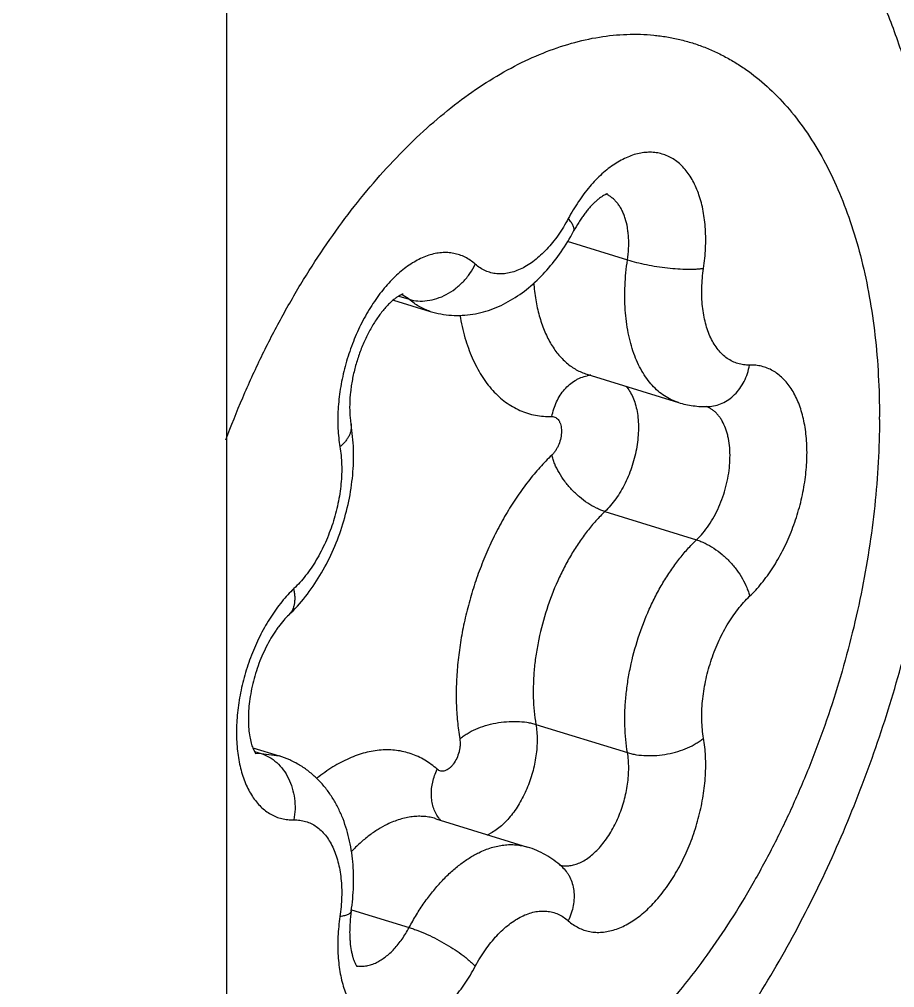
# Model space of a CAD drawing. Header units: inches. Extents: x 0 to 22, y 0 to 17.
# Drawn here: x 4.1354 to 4.2153, y 11.7432 to 11.8316 of the extents above; entities that cross this region are included whole.
import ezdxf

# ---------------------------------------------------------------- set-up
doc = ezdxf.new("R2010")
doc.units = ezdxf.units.IN
doc.header["$LTSCALE"] = 1.21
doc.header["$MEASUREMENT"] = 0
doc.layers.get('0').update_dxf_attribs({"linetype": 'CONTINUOUS'})

msp = doc.modelspace()

# ---------------------------------------------------------------- linework, layer by layer
at = {"color": 7}
for p, q in [((4.1543365377, 11.9970514454), (4.1543365377, 11.6405697659)), ((4.169576669800001, 11.8059569964), (4.172930865400001, 11.8049204716)), ((4.187217051, 11.7991850735), (4.1955725642, 11.7966030247)), ((4.1567428944, 11.7651020217), (4.1591465877, 11.7643592243)), ((4.1567425572, 11.7650658803), (4.1570197614, 11.7645397518)), ((4.1734327734, 11.7586238263), (4.1817882865, 11.7560417775))]:
    msp.add_line(p, q, dxfattribs=at)
at = {"color": 8}
for p, q in [((4.1854178026, 11.811319085), (4.1909211275, 11.8096184289)), ((4.1700614698, 11.8063161046), (4.1710022013, 11.8060253966)), ((4.1710022013, 11.8060253966), (4.1703585308, 11.8064445917)), ((4.2139105979, 11.7950399024), (4.2139105979, 11.7952879771)), ((4.188866555400001, 11.7866559069), (4.1972220685, 11.7840738581)), ((4.1825656144, 11.7672359547), (4.1909211275, 11.7646539059)), ((4.1568882921, 11.7647677975), (4.1574970834, 11.7645796668)), ((4.1570256369, 11.7646118951), (4.1574970834, 11.7645796668)), ((4.1574970834, 11.7645796668), (4.1591465877, 11.7643592243)), ((4.1657296058, 11.7503267149), (4.1710022013, 11.7486973597))]:
    msp.add_line(p, q, dxfattribs=at)
for centre, radius, start, end in [((4.188061029, 11.8134716951), 0.0023252798, 65.1459865385, 67.5724493369), ((4.1878941271, 11.7958458941), 0.0032676702, 95.39926675129998, 101.4287027185), ((4.1973124512, 11.7940787086), 0.0023033647, 66.0027177453, 69.999309722), ((4.1574142524, 11.7669178258), 0.0023384479, 258.439486761, 260.4339052492), ((4.1763062928, 11.7605922891), 0.0032226878, 215.0272930664, 216.3546548524), ((4.176278218, 11.7605711923), 0.0031875716, 216.348393408, 221.2398164659), ((4.176614715099999, 11.7607337977), 0.0038879604, 292.6459349994, 296.1497511985), ((4.185298088, 11.7566259242), 0.0023075478, 255.5898974826, 260.6376098002), ((4.1666532844, 11.7474942688), 0.0023273911, 258.2404474110999, 260.5409880815)]:
    msp.add_arc(centre, radius, start, end, dxfattribs=at)
at = {"color": 7}
for points, knots in [([(4.2538326897, 13.3853189696), (4.236480840500001, 13.3768039188), (4.2017819928, 13.3575693245), (4.1513377829, 13.3234557341), (4.10159695, 13.2836210639), (4.052892413, 13.2383419485), (4.005534090799999, 13.1879182717), (3.9598374525, 13.1326812998), (3.9161021025, 13.072999314), (3.8746158623, 13.0092686987), (3.8356566142, 12.9419108746), (3.7994802096, 12.8713751649), (3.7663282359, 12.7981299808), (3.7364222853, 12.7226621516), (3.7099587292, 12.6454748384), (3.6871163677, 12.5670808174), (3.6680461333, 12.4880022826), (3.6528737598, 12.408765903), (3.6417032724, 12.3298983605), (3.6346059301, 12.2519246902), (3.6316303418, 12.1753628042), (3.6327978998, 12.1007209524), (3.6380984395, 12.0284940012), (3.6475013423, 11.9591601217), (3.6609451898, 11.8931775236), (3.6783432425, 11.8309811672), (3.6995899254, 11.7729823088), (3.724549879, 11.7195629297), (3.7530711504, 11.6710786689), (3.7849836303, 11.6278574524), (3.8200826154, 11.5901997101), (3.8520690829, 11.5634728907), (3.8789246234, 11.5452756127), (3.8995508946, 11.5332680628), (3.9207713455, 11.5228207948), (3.935320674, 11.5168960979), (3.9426678872, 11.514206448)], [0, 0, 0, 0, 0.0264271584, 0.05415039219999999, 0.08316909089999999, 0.1134686921, 0.1449991987, 0.1776839767, 0.2114259917, 0.2461099961, 0.2816056236, 0.3177699087, 0.3544507534, 0.3914885727, 0.4287190506, 0.465975422, 0.5030902917, 0.5398983820000001, 0.5762382067, 0.6119551393, 0.6469032987, 0.6809479846, 0.7139692401000001, 0.7458636009999999, 0.7765484866, 0.8059655753, 0.8340840964, 0.8609069975, 0.8864743088, 0.9108682267, 0.9342174423999999, 0.9566975459, 0.9676855388, 0.9785426537, 0.9893024861, 1, 1, 1, 1]), ([(4.6598501637, 12.0654779293), (4.651642865299999, 12.0492161718), (4.6347425021, 12.0172153541), (4.607801099, 11.9705863393), (4.5795235027, 11.9258109552), (4.55002362, 11.8830637887), (4.5194084407, 11.8425035713), (4.4877941258, 11.8042784158), (4.4552967117, 11.7685340027), (4.4220390152, 11.7354045081), (4.3881446346, 11.7050141779), (4.3537390914, 11.6774775129), (4.31895107, 11.6528969817), (4.283907462799999, 11.6313684243), (4.248740329599999, 11.6129705881), (4.21357571, 11.5977793586), (4.1785502935, 11.5858502979), (4.1550091871, 11.5800188675), (4.1433319001, 11.5776916389)], [0, 0, 0, 0, 0.0745599089, 0.1480899045, 0.2203777252, 0.2912660985, 0.3606223006, 0.428319162, 0.4942384123, 0.5582844124, 0.6203834664, 0.6804851216, 0.738564599, 0.7946259725, 0.8487077242000001, 0.9008821424, 0.9512624048999999, 1, 1, 1, 1]), ([(4.673722505, 12.0325371445), (4.6651133957, 12.0163930438), (4.647416192, 11.9846848377), (4.6192552471, 11.9386348502), (4.5897690969, 11.8946369381), (4.559085166, 11.8528700856), (4.5273232947, 11.8134974261), (4.4946117092, 11.7766714227), (4.4610752867, 11.7425432537), (4.4268507, 11.7112459054), (4.392069513, 11.6829069695), (4.3568715593, 11.6576359826), (4.3213916899, 11.635538353), (4.285771340899999, 11.6166997884), (4.2501476933, 11.6012018701), (4.2146608585, 11.5891060558), (4.1794537666, 11.5804699674), (4.1559297111, 11.5769958956), (4.1442993858, 11.5758733669)], [0, 0, 0, 0, 0.0756717049, 0.1501413463, 0.2231914299, 0.2946638049, 0.3644226366, 0.4323405436, 0.498304575, 0.5622302059000001, 0.6240566359, 0.6837541359, 0.7413224177, 0.7968001595, 0.8502632811, 0.9018330388, 0.9516741622, 1, 1, 1, 1]), ([(4.1496902018, 11.6113087921), (4.1786138026, 11.621178316), (4.221503612099999, 11.6409010783), (4.2759025707, 11.6744530605), (4.31722518, 11.7044973602), (4.357929987099999, 11.7386995466), (4.397820063399999, 11.7768831843), (4.4366681438, 11.8188381568), (4.4613697813, 11.848717729), (4.4735073952, 11.8642072992)], [0, 0, 0, 0, 0.2202668518, 0.3378242656, 0.4604419437, 0.5881109361, 0.7207452403, 0.8581678473000001, 1, 1, 1, 1]), ([(4.2199775804, 11.8020633479), (4.2199775804, 11.8037535709), (4.2198919495, 11.8071145643), (4.2194969192, 11.8121094847), (4.218830201999999, 11.8170117062), (4.217885072300001, 11.8218046886), (4.2166552244, 11.8264744451), (4.2151316909, 11.83100551), (4.2133060957, 11.835380176), (4.2111695776, 11.8395774604), (4.2091224434, 11.8429098654), (4.2073252269, 11.8454576261), (4.2054224008, 11.8479205014), (4.2033573998, 11.8502536238), (4.2011375903, 11.8524340141), (4.1988153746, 11.8545077613), (4.1963436857, 11.8564121799), (4.193738858, 11.8581242903), (4.1917211909, 11.8593098817), (4.1896455051, 11.8603917271), (4.1868061157, 11.86169067), (4.1846025499, 11.8624989405), (4.1831104704, 11.8629600279)], [0, 0, 0, 0, 0.06642992980000001, 0.1320674209, 0.1968315429, 0.2607635139, 0.323951936, 0.3864900972, 0.4484949569, 0.5100901244, 0.571414503, 0.6020161124, 0.6325953053, 0.6937064093, 0.7242708429000001, 0.7548477883, 0.8160335917, 0.8466693909, 0.8773182821, 0.9079694801, 0.9386213918, 1, 1, 1, 1]), ([(4.3395583332, 11.8229701278), (4.325117924100001, 11.8073451023), (4.2958290552, 11.7776388835), (4.2498385937, 11.7372169459), (4.2029868516, 11.702109595), (4.1706170857, 11.681932811), (4.1543874779, 11.6728735974)], [0, 0, 0, 0, 0.2667477099, 0.5225497376, 0.7669676422, 1, 1, 1, 1]), ([(4.1890917425, 11.8156507183), (4.1890788543, 11.8156470852), (4.1890411175, 11.8156348097), (4.1889674415, 11.8156063958), (4.1888603485, 11.8155568912), (4.1887224098, 11.8154815462), (4.1885571044, 11.815376632), (4.188367807, 11.8152407296), (4.1881589868, 11.8150723981), (4.1879350244, 11.8148712496), (4.1876994929, 11.8146383062), (4.187456390299999, 11.8143744081), (4.1872092764, 11.8140808405), (4.1869607843, 11.8137595645), (4.1867136805, 11.8134123216), (4.1863843025, 11.8129093684), (4.1861542979, 11.812511772), (4.1860079125, 11.8122377698)], [0, 0, 0, 0, 0.0085825383, 0.0254191972, 0.0505844225, 0.0841422167, 0.1260838325, 0.1759928785, 0.2334245608, 0.297908539, 0.368854292, 0.4456698562, 0.5278008704, 0.6147258165, 0.7059262406, 0.8008886417000001, 1, 1, 1, 1]), ([(4.172930865400001, 11.8049204716), (4.1732449714, 11.8048234054), (4.1738836502, 11.8046669739), (4.1748610205, 11.8045472666), (4.1758440199, 11.8045424231), (4.1768212309, 11.8046473427), (4.1777817589, 11.8048567563), (4.1787163268, 11.8051651608), (4.1796193154, 11.8055639819), (4.180781632, 11.8062092462), (4.1821457507, 11.8072147856), (4.183615172, 11.8086758529), (4.1849188914, 11.8103609967), (4.1856644307, 11.8115948452), (4.1860079125, 11.8122377698)], [0, 0, 0, 0, 0.0606898742, 0.1210484453, 0.1813717559, 0.2417518709, 0.3021192531, 0.3625098174, 0.4231194109, 0.4840735161, 0.6076379778000001, 0.7345048807, 0.8654395208, 1, 1, 1, 1]), ([(4.170397227200001, 11.8064963726), (4.1704018147, 11.8064964865), (4.17041036, 11.80649681), (4.1704221483, 11.8064976259), (4.1704319923, 11.8064986209), (4.1704395214, 11.8064995762), (4.170445303399999, 11.8065005201), (4.1704479118, 11.8065009569), (4.170450499599999, 11.8065015316), (4.1704462562, 11.806500566), (4.1704434102, 11.8064997508), (4.1704355047, 11.8064975628), (4.1704260125, 11.8064946219), (4.1704131066, 11.8064904105), (4.1703974148, 11.8064849381), (4.1703702096, 11.8064749254), (4.170328760799999, 11.8064583115), (4.1702705283, 11.8064324981), (4.1702012902, 11.8063986818), (4.1701216558, 11.8063559991), (4.1700322641, 11.8063036023), (4.1699338978, 11.8062407098), (4.1698272559, 11.8061670715), (4.1697131545, 11.8060825625), (4.1695463482, 11.8059506043), (4.1693253243, 11.8057576592), (4.1690525347, 11.8054895825), (4.1687689214, 11.8051797465), (4.1684803299, 11.8048300043), (4.168191377599999, 11.8044432098), (4.1679057306, 11.8040226819), (4.1676272593, 11.8035713746), (4.167264759, 11.8029251127), (4.1668481029, 11.8020633832), (4.1664203098, 11.8009741178), (4.166071148299999, 11.7998446784), (4.1658513549, 11.7988875285), (4.1657221289, 11.7981251578), (4.1656267761, 11.7973900843), (4.1655769688, 11.796672164), (4.1655742964, 11.7959803475), (4.1655946946, 11.7954978046), (4.1656354783, 11.7950458987), (4.1656763512, 11.7947563561), (4.1657000181, 11.7946177085)], [0, 0, 0, 0, 0.0010191115, 0.0018975968, 0.0026282999, 0.003203613, 0.0036154545, 0.0038553126, 0.0039142859, 0.0040454567, 0.004376345800000001, 0.0049168202, 0.0056770092, 0.0066672795, 0.0078982133, 0.009379752, 0.0130993269, 0.0178164289, 0.023521212, 0.0302083271, 0.0378770064, 0.04652678019999999, 0.0561311304, 0.0666524592, 0.0780543563, 0.1033590877, 0.1317642815, 0.1629505838, 0.1966007724, 0.2324221859, 0.2701351776, 0.3094636728, 0.3501564314, 0.4346559807, 0.5217960511, 0.6098117999, 0.6969612036, 0.7396703092, 0.7814961477, 0.8615457367, 0.8992684898000001, 0.9350962547, 0.9687634492, 1, 1, 1, 1]), ([(4.1543579661, 11.7074050166), (4.155554162400001, 11.7075385436), (4.1579370397, 11.7078948571), (4.1614624164, 11.7086867414), (4.1649248551, 11.7097245274), (4.1683132314, 11.7109947434), (4.171619134, 11.7124855222), (4.174836468500001, 11.7141845403), (4.1779614176, 11.7160800904), (4.1809913126, 11.7181616328), (4.183924335, 11.7204198422), (4.187721048999999, 11.7236681425), (4.1913041976, 11.7272263983), (4.1946670736, 11.7310484179), (4.1979260134, 11.7350921548), (4.2017317118, 11.7404729272), (4.2058345413, 11.7473496215), (4.2094720547, 11.7546121962), (4.2126175538, 11.7621878891), (4.2152439272, 11.7699995982), (4.2173252015, 11.7779668342), (4.2188390161, 11.7860101091), (4.219763436, 11.7940496126), (4.2199775804, 11.7994073109), (4.2199775804, 11.8020633479)], [0, 0, 0, 0, 0.0289598171, 0.0579085738, 0.08686577570000001, 0.1158596091, 0.1449114981, 0.1740618703, 0.2033472843, 0.232801146, 0.2624637719, 0.2923671941, 0.3529814633, 0.3837481897, 0.4148278851, 0.4779041361, 0.5421343512, 0.6073183954, 0.6731671445, 0.7393368576, 0.8054532981, 0.8711391418000001, 0.9360944698999999, 1, 1, 1, 1]), ([(4.1955725642, 11.7966030247), (4.196010742099999, 11.7964676175), (4.196910737400001, 11.7962697176), (4.1978307277, 11.7962222908), (4.1982886345, 11.7962351323)], [0, 0, 0, 0, 0.5002924462, 1, 1, 1, 1]), ([(4.1600209163, 11.777210929), (4.1605668765, 11.7777314549), (4.161596977599999, 11.7788780111), (4.1629189331, 11.7808113893), (4.1640280888, 11.7829421001), (4.1649068289, 11.7852150705), (4.1655349093, 11.7875744321), (4.1658965534, 11.7899613041), (4.1659625963, 11.7919434203), (4.16586383, 11.7934900991), (4.1657634683, 11.7942459987), (4.1657000181, 11.7946177085)], [0, 0, 0, 0, 0.1193182162, 0.2428258064, 0.3695748357, 0.4984251357, 0.6275317534, 0.7549983268000001, 0.8795084695000001, 0.9403536624, 1, 1, 1, 1]), ([(4.1600209163, 11.777210929), (4.159861301999999, 11.7770587505), (4.1595370522, 11.7767168861), (4.1591574592, 11.7762451212), (4.1588522241, 11.775818821), (4.158538653, 11.7753458182), (4.158162938, 11.7747075736), (4.1577506483, 11.7738882266), (4.1573794543, 11.7730184447), (4.1570568481, 11.7721130997), (4.1567023939, 11.770888502), (4.1564087739, 11.7693786118), (4.1563118593, 11.7679044454), (4.1563610291, 11.7668291755), (4.1564484981, 11.7661402727), (4.1565578062, 11.765632449), (4.1566613168, 11.7652871049), (4.1567152638, 11.7651357747), (4.1567425572, 11.7650658803)], [0, 0, 0, 0, 0.0504495321, 0.1076246101, 0.1383784781, 0.1703680021, 0.2374222155, 0.3076592724, 0.3800550499, 0.4536192034000001, 0.5273816029999999, 0.6715488877, 0.8045816473999999, 0.8642025641, 0.9175579221, 0.9632684954, 0.982835043, 1, 1, 1, 1]), ([(4.1657187112, 11.750181853), (4.1658295947, 11.7509402685), (4.1659677388, 11.7524497248), (4.1659195582, 11.7543304086), (4.1657367728, 11.7557881942), (4.1654618046, 11.7571858485), (4.1650365045, 11.7585324661), (4.164448732699999, 11.7597930649), (4.1639279027, 11.7606829632), (4.1633235592, 11.7615131291), (4.1626356367, 11.7622736347), (4.1618664976, 11.7629516358), (4.161023721999999, 11.7635363793), (4.1601151061, 11.7640154328), (4.1594738149, 11.7642581035), (4.1591465877, 11.7643592243)], [0, 0, 0, 0, 0.1351341667, 0.2666048161, 0.3307866554, 0.3939626286, 0.517605733, 0.5784753214, 0.6389048849, 0.6991036873, 0.7591980879000001, 0.8193374218, 0.8794782658, 0.939616274, 1, 1, 1, 1]), ([(4.1849226478, 11.7542624317), (4.184696972799999, 11.7544633567), (4.1842247439, 11.7548427674), (4.183460338, 11.755334305), (4.1826469798, 11.7557415967), (4.1820777163, 11.7559523369), (4.1817882865, 11.7560417775)], [0, 0, 0, 0, 0.2497021, 0.4995545757, 0.7496571657, 1, 1, 1, 1]), ([(4.1657187112, 11.750181853), (4.1656701175, 11.7498494841), (4.1655981638, 11.7492003801), (4.1655690459, 11.7483988791), (4.1655847187, 11.7477924852), (4.1656216761, 11.7472480024), (4.16568943, 11.7467421091), (4.1657868598, 11.7462828564), (4.165865414700001, 11.7459911532), (4.1659486595, 11.7457402048), (4.1660314731, 11.7455320051), (4.1661098187, 11.7453679625), (4.1661780182, 11.7452474937), (4.1662302005, 11.7451683005), (4.1662593129, 11.7451292338), (4.1662701577, 11.7451160305)], [0, 0, 0, 0, 0.194126866, 0.3770599857, 0.4630185609, 0.5445931671, 0.6923952045, 0.7574704998, 0.8158132478, 0.8668880008, 0.9101898076, 0.9452206688, 0.9718664348999999, 0.9901254009, 1, 1, 1, 1])]:
    msp.add_open_spline(points, degree=3, knots=knots, dxfattribs=at)
at = {"color": 8}
for points, knots in [([(4.1542794095, 11.7931907289), (4.1547637474, 11.794485144), (4.1557868295, 11.797039886), (4.1574869344, 11.8007730804), (4.1593369197, 11.8043710077), (4.1613249587, 11.8078109652), (4.1634387155, 11.8110712961), (4.1656647814, 11.8141316025), (4.167989399800001, 11.8169725783), (4.1703978895, 11.8195765251), (4.1728754757, 11.8219269554), (4.175406628, 11.8240092918), (4.1779759862, 11.8258101589), (4.1805676124, 11.8273183488), (4.183165893, 11.8285236868), (4.1857548533, 11.8294183627), (4.1883183771, 11.8299953876), (4.1904366869, 11.8302093941), (4.1920947037, 11.8302145889), (4.1933122015, 11.8301376431), (4.1945107136, 11.8299801106), (4.1956883629, 11.8297422297), (4.1968431773, 11.8294241829), (4.1979732714, 11.8290265262), (4.199076865299999, 11.8285500609), (4.2001521741, 11.8279955649), (4.2011974112, 11.8273637437), (4.2025587953, 11.8264127691), (4.204180937799999, 11.8250274847), (4.2059633682, 11.8230891228), (4.2075875594, 11.820875324), (4.2090431729, 11.8184002943), (4.210322504800001, 11.8156800824), (4.211417386, 11.8127315527), (4.2123221619, 11.8095734839), (4.2130308234, 11.8062252375), (4.2135395525, 11.8027073676), (4.2138445393, 11.799042701), (4.2139105979, 11.7965516985), (4.2139105979, 11.7952879771)], [0, 0, 0, 0, 0.0408726408, 0.0813521784, 0.1212712545, 0.1604712445, 0.1988027323, 0.2361296431, 0.272329798, 0.3073004705, 0.3409590746, 0.3732497313000001, 0.4041443285, 0.4336503006, 0.4618119449, 0.4887184796, 0.5145041740999999, 0.5393532502, 0.5515028963, 0.5635078909000001, 0.5754031032, 0.5872248001, 0.5990104279, 0.6107981929999999, 0.6226261021, 0.6345314859000001, 0.646550714, 0.6587183296, 0.6836128168000001, 0.7094560648999999, 0.7364276649, 0.7646607184, 0.7942408321, 0.8252128809999999, 0.8575778986, 0.8913070089, 0.9263496184000001, 0.9626271082, 1, 1, 1, 1]), ([(4.1978644778, 11.8088467335), (4.1979091097, 11.8091520046), (4.1979831803, 11.8097596753), (4.1980694918, 11.8109537051), (4.1980652757, 11.8121244954), (4.197962620299999, 11.8132551728), (4.1978402558, 11.8140560525), (4.1976718712, 11.8148175805), (4.1973942938, 11.8157525104), (4.1970271792, 11.8166153483), (4.1965648027, 11.817377907), (4.1961875865, 11.8178763788), (4.1957741324, 11.8183109796), (4.1953272016, 11.8186790693), (4.194849336, 11.8189777435), (4.1943437129, 11.819204643), (4.1938139832, 11.8193584709), (4.193263749100001, 11.8194377451), (4.1926969756, 11.8194421291), (4.1921174856, 11.8193722049), (4.191529061000001, 11.8192282389), (4.1907193331, 11.8189327702), (4.1899249874, 11.8184954958), (4.1891601093, 11.8179437007), (4.1885820405, 11.8174561505), (4.188017134, 11.816907563), (4.1872735364, 11.8160858809), (4.186585091, 11.8151691965), (4.1859549377, 11.8141767603), (4.1856578863, 11.8136519855), (4.185514460299999, 11.8133835227)], [0, 0, 0, 0, 0.0399703661, 0.0792694595, 0.1550611623, 0.1912966283, 0.2262862136, 0.2599549331, 0.2922503147, 0.3525795911, 0.3807288584, 0.4076244763, 0.4334068832, 0.4582677159, 0.4824395518, 0.5061972122, 0.5298397203999999, 0.5536727363, 0.577991564, 0.6030591875, 0.629102066, 0.656297528, 0.7145491639, 0.7457886109, 0.7784233016, 0.8124230264, 0.8477315595999999, 0.9219181709000001, 0.9605663837999999, 1, 1, 1, 1]), ([(4.1909211275, 11.8096184289), (4.1909708699, 11.8099586543), (4.1910380857, 11.8106300664), (4.191040001499999, 11.8114633113), (4.1909881571, 11.8121022691), (4.1909050252, 11.8126965372), (4.1907725514, 11.8132610151), (4.190586591600001, 11.8137842766), (4.1904269966, 11.8141408713), (4.1902451021, 11.8144673499), (4.1900420676, 11.8147618742), (4.1898190615, 11.8150227501), (4.1895770949, 11.8152481929), (4.189317688, 11.8154367246), (4.189132652300001, 11.8155379396), (4.1890383619, 11.8155816113)], [0, 0, 0, 0, 0.1551326281, 0.3039296824, 0.3752293881, 0.4442020232, 0.5745653453, 0.6358728882, 0.6945411843000001, 0.7506200539, 0.8042571609999999, 0.8556725485, 0.9051621338, 0.9531172140999999, 1, 1, 1, 1]), ([(4.185514460299999, 11.8133835227), (4.1853740243, 11.8131206565), (4.1850816742, 11.8126092308), (4.184605121000001, 11.8118806234), (4.184099213000001, 11.8112056659), (4.183568655, 11.8105905741), (4.1830179803, 11.810040565), (4.1824517853, 11.8095603453), (4.181874992, 11.8091539342), (4.181292238999999, 11.8088253229), (4.1807086308, 11.8085771661), (4.180128868, 11.8084123674), (4.179558122, 11.8083324096), (4.1790014783, 11.808338773), (4.178464288, 11.808431871), (4.1779519267, 11.808611129), (4.1774700557, 11.8088745417), (4.1771772221, 11.8090998724), (4.1770379607, 11.8092238608)], [0, 0, 0, 0, 0.08240790860000001, 0.1627788693, 0.240587698, 0.3154754718, 0.387199036, 0.4555796795000001, 0.5205149597, 0.5820107502, 0.6402278937, 0.6954650631999999, 0.7481938155, 0.7990356084, 0.8487710219, 0.8982819798999999, 0.9484422361, 1, 1, 1, 1]), ([(4.1860078438, 11.8122378065), (4.18602437, 11.8122687279), (4.186048761499999, 11.812338811), (4.1860544066, 11.8124556572), (4.1860313331, 11.8125844451), (4.1859805851, 11.8127248115), (4.185902555299999, 11.8128764134), (4.1857977511, 11.8130385247), (4.1856670195, 11.8132102277), (4.1855679161, 11.8133247735), (4.185514460299999, 11.8133835227)], [0, 0, 0, 0, 0.0801760665, 0.1667433283, 0.2647490315, 0.3774714345, 0.5068712057, 0.6538465635, 0.8183628828, 1, 1, 1, 1]), ([(4.1770379607, 11.8092238608), (4.176895596, 11.8093506123), (4.176598659700001, 11.8095841321), (4.1761158547, 11.8098705371), (4.175605699, 11.8100854289), (4.1750719223, 11.8102262887), (4.174518572, 11.8102926586), (4.1739493683, 11.8102842554), (4.1733680938, 11.8102011677), (4.1725645749, 11.8099879722), (4.171768348000001, 11.8096274069), (4.1709971198, 11.8091476289), (4.170411064200001, 11.8087127685), (4.1698352047, 11.8082142822), (4.169071678, 11.8074557226), (4.1681682464, 11.8063646247), (4.1673684693, 11.8051466351), (4.1667826195, 11.8040900622), (4.1662306, 11.8029697028), (4.1656340357, 11.8015043769), (4.1651710242, 11.7999852149), (4.164885372200001, 11.7987493202), (4.1646611998, 11.7975235819), (4.1644937475, 11.796012897), (4.1644799447, 11.7945244751), (4.1645669332, 11.7933841182), (4.1646421296, 11.7928344444), (4.1646879432, 11.7925660549)], [0, 0, 0, 0, 0.0227975293, 0.0450369567, 0.0669474354, 0.0887889143, 0.1108471257, 0.1333959155, 0.1566800156, 0.1808955659, 0.2326350059, 0.2604001227, 0.2894602581, 0.3198126087, 0.3514178106, 0.4180978753, 0.4887963481, 0.5253619346, 0.5625420422999999, 0.6381219169, 0.7142953668, 0.7522094537, 0.7897846531, 0.8632801436, 0.9336989117, 0.9674361654000001, 1, 1, 1, 1]), ([(4.1955725781, 11.7966030698), (4.19534906, 11.7966720692), (4.194908488999999, 11.7968436304), (4.1942844885, 11.7971949597), (4.1936995173, 11.7976381154), (4.1931577856, 11.7981698819), (4.1926622532, 11.798786), (4.1922162983, 11.7994824361), (4.1918226544, 11.8002544189), (4.1914834096, 11.8010967212), (4.1912010792, 11.8020039741), (4.190896574, 11.8033172075), (4.190675533999999, 11.8050860704), (4.190662018, 11.8069245547), (4.190769696999999, 11.8084506151), (4.1908640237, 11.8092278531), (4.1909211275, 11.8096184289)], [0, 0, 0, 0, 0.0470691032, 0.0947519454, 0.1436527496, 0.194302062, 0.247115337, 0.3024114784, 0.3604092272, 0.4212262590999999, 0.4849068888, 0.5514017336, 0.6922714415000001, 0.8425428797, 0.9205752121999999, 1, 1, 1, 1]), ([(4.1909211275, 11.8096184289), (4.1911927729, 11.8095344842), (4.1917662412, 11.8093775453), (4.1926628138, 11.8091790773), (4.1936084513, 11.8090129052), (4.1945667426, 11.8088853181), (4.195501185, 11.8088013116), (4.1962490334, 11.8087691117), (4.196808102799999, 11.8087692275), (4.1971888065, 11.8087816449), (4.1975382404, 11.8088061259), (4.1977597845, 11.8088315611), (4.1978644778, 11.8088467335)], [0, 0, 0, 0, 0.1213733555, 0.2536513912, 0.3918796587, 0.5311149652, 0.6662243496, 0.7922701768000001, 0.8505002493000001, 0.9048525283, 0.9548405995999999, 1, 1, 1, 1]), ([(4.1710022013, 11.8060253966), (4.1712629314, 11.8059448249), (4.1718174568, 11.805843168), (4.1726791785, 11.8058711964), (4.1735554565, 11.8060739954), (4.1744130995, 11.8064421158), (4.1752204643, 11.8069615098), (4.175948032, 11.8076121338), (4.176567968500001, 11.8083695218), (4.1768980632, 11.8089328069), (4.1770379607, 11.8092238608)], [0, 0, 0, 0, 0.1108410806, 0.2267360554, 0.3479100986, 0.4740272968, 0.6039699751, 0.7361413112, 0.8688366524, 1, 1, 1, 1]), ([(4.2020651051, 11.8000228357), (4.2018829623, 11.8000177277), (4.2015202765, 11.800034985), (4.2009893937, 11.8001470759), (4.2004843397, 11.8003447438), (4.2000105952, 11.8006256293), (4.1995724474, 11.8009865971), (4.1991736126, 11.8014239026), (4.1988170751, 11.8019332119), (4.1985059858, 11.8025100995), (4.1982423464, 11.8031493027), (4.1980286337, 11.8038454445), (4.1978661826, 11.804592377), (4.1977565176, 11.8053837435), (4.1977005031, 11.8062128575), (4.1976986486, 11.8070726787), (4.1977510153, 11.8079552902), (4.1978208528, 11.8085483492), (4.1978644778, 11.8088467335)], [0, 0, 0, 0, 0.0494558143, 0.0980772125, 0.1466404262, 0.195991934, 0.246938943, 0.3001559267, 0.3561446872, 0.415259454, 0.477692097, 0.5435119678, 0.6126494681, 0.6849410193000001, 0.7601598508, 0.8380257911, 0.9181529051999999, 1, 1, 1, 1]), ([(4.1823717427, 11.8075346442), (4.182409847200001, 11.8070110674), (4.1825277282, 11.8059953224), (4.1828427331, 11.8045409831), (4.1832193158, 11.8034179655), (4.1835862794, 11.8025971257), (4.1839794934, 11.8018570873), (4.1845406574, 11.80103041), (4.1852117044, 11.800330876), (4.1857947018, 11.7998770291), (4.186248210400001, 11.7995915065), (4.1867219414, 11.7993575406), (4.1870506715, 11.7992364838), (4.187217065, 11.7991851186)], [0, 0, 0, 0, 0.1539285134, 0.2993248242, 0.4356155184, 0.5003285162, 0.5627827823, 0.6811828648, 0.7920804795, 0.8453426645000001, 0.8975116072, 0.94893855, 1, 1, 1, 1]), ([(4.1729308687, 11.8049204822), (4.1727561129, 11.8049744746), (4.172410858, 11.8051026716), (4.1719144989, 11.8053528828), (4.1714407938, 11.805659739), (4.1711452344, 11.8058980501), (4.1710022013, 11.8060253966)], [0, 0, 0, 0, 0.2450866558, 0.4922801859000001, 0.743386509, 1, 1, 1, 1]), ([(4.175627825299999, 11.8045669171), (4.1757469769, 11.8038754912), (4.1759747112, 11.8028629409), (4.1763922496, 11.8015718527), (4.1767475905, 11.800674826), (4.177149179100001, 11.7998365229), (4.1775954215, 11.7990604099), (4.1780843658, 11.7983496485), (4.1786143379, 11.7977074464), (4.179183091600001, 11.7971365593), (4.1797881651, 11.7966393634), (4.1804272648, 11.796218378), (4.181097617200001, 11.7958754611), (4.1817963657, 11.7956121411), (4.1825204392, 11.7954300481), (4.1832659938, 11.7953295561), (4.1837701375, 11.7953172719), (4.1840235187, 11.7953243777)], [0, 0, 0, 0, 0.1539499296, 0.2270802398, 0.2975885454, 0.3654921903, 0.4308634058, 0.4938287697, 0.5545646397999999, 0.6133137171999999, 0.6703757817, 0.7261034815999999, 0.780911743, 0.8352539596999999, 0.8895988314, 0.9443808492, 1, 1, 1, 1]), ([(4.1982886346, 11.7962351276), (4.1985073067, 11.7962412173), (4.1989476436, 11.7962987475), (4.1995832835, 11.7965170706), (4.2001796324, 11.7968607798), (4.2007203465, 11.7973202458), (4.2011920394, 11.7978821511), (4.2015826891, 11.7985319086), (4.2018820581, 11.7992519288), (4.2020152959, 11.7997620373), (4.2020651051, 11.8000228357)], [0, 0, 0, 0, 0.113714963, 0.2289841025, 0.3472318961, 0.4694069476, 0.5959659619, 0.7269324948, 0.861980504, 1, 1, 1, 1]), ([(4.2020651051, 11.7789221656), (4.2022566544, 11.7791047913), (4.2026343058, 11.7794906278), (4.2033636105, 11.780334794), (4.2042152783, 11.781517431), (4.2049572869, 11.7828116086), (4.2054904625, 11.7839174583), (4.205982832, 11.7850735205), (4.2065002589, 11.7865662177), (4.2068810309, 11.7880978239), (4.20709771, 11.7893303037), (4.2072517233, 11.7905382256), (4.2073318111, 11.7920111183), (4.2072578318, 11.7934473432), (4.2071012843, 11.7945338378), (4.2069405187, 11.79529706), (4.2067350904, 11.7960172922), (4.2064111862, 11.796893412), (4.2059996828, 11.7976918216), (4.2054965461, 11.7983820062), (4.2050917404, 11.7988257639), (4.2046531066, 11.7992038981), (4.204183412, 11.7995139311), (4.2036855808, 11.7997536765), (4.2031628608, 11.7999208065), (4.2026196195, 11.8000147033), (4.2022505424, 11.800028036), (4.2020651051, 11.8000228357)], [0, 0, 0, 0, 0.0316106028, 0.0644301583, 0.1331768684, 0.2052937867, 0.2423113289, 0.2797644002, 0.3553273062, 0.4307322695, 0.4679905178, 0.5047428732, 0.5761280332000001, 0.6438654594, 0.6761115245999999, 0.7071612012, 0.7369571136, 0.7654745518000001, 0.8186683779999999, 0.8435154266, 0.8673227918, 0.8902501671999999, 0.9125095659, 0.9343492770999999, 0.9560400701, 0.9778426806999999, 1, 1, 1, 1]), ([(4.1840235187, 11.7953243777), (4.184068094200001, 11.7955577719), (4.1841843067, 11.7960155064), (4.1844384844, 11.7966675611), (4.1847671237, 11.7972662926), (4.185163033299999, 11.7977988209), (4.1856180823, 11.7982541753), (4.1860423796, 11.7985631413), (4.1864008082, 11.7987610278), (4.1867656966, 11.7989240154), (4.187053041, 11.7990096509), (4.1872466435, 11.799048773)], [0, 0, 0, 0, 0.136657519, 0.2708229429, 0.4014744776, 0.5282865720000001, 0.6511907616, 0.7703490044, 0.8287309786, 0.8864034253, 1, 1, 1, 1]), ([(4.190773981, 11.798108087), (4.1909013967, 11.7979650718), (4.1911385573, 11.7976432209), (4.1914246322, 11.7970918886), (4.1916497286, 11.7964645061), (4.1918105826, 11.7957708597), (4.1919050994, 11.7950215088), (4.1919318008, 11.7942279158), (4.1918905364, 11.7934022698), (4.1917816571, 11.7925573749), (4.1916071126, 11.7917063947), (4.1913694294, 11.7908626793), (4.191072391000001, 11.7900394565), (4.1907207096, 11.7892494822), (4.190319603, 11.788505063), (4.1898754098, 11.7878176092), (4.1893949659, 11.7871986641), (4.1890457, 11.7868267059), (4.188866555400001, 11.7866559069)], [0, 0, 0, 0, 0.0460019718, 0.09547622900000001, 0.1486969165, 0.2056588387, 0.2661536845, 0.329809446, 0.3961198031, 0.4644793337, 0.534206576, 0.6045670437, 0.6748177441, 0.7442135953, 0.8120551191, 0.87770485, 0.9405543282, 1, 1, 1, 1]), ([(4.1972220685, 11.7840738581), (4.1974255109, 11.7842678228), (4.1978203187, 11.7846944127), (4.1983554925, 11.7854103172), (4.198841957, 11.7862098192), (4.1992701778, 11.7870763891), (4.19963186, 11.7879930258), (4.1999196385, 11.7889415827), (4.2001279634, 11.7899030518), (4.2002523671, 11.7908583583), (4.2002908253, 11.7917885163), (4.2002420144, 11.7926750661), (4.2001278156, 11.7933751994), (4.1999915508, 11.7938965983), (4.1998337023, 11.7943701982), (4.1996342492, 11.7948085235), (4.1993910042, 11.7951995131), (4.1991947131, 11.7954586626), (4.1989816585, 11.7956882333), (4.1987528012, 11.7958869748), (4.1985093874, 11.7960538951), (4.198336965, 11.7961439201), (4.198249214200001, 11.7961829814)], [0, 0, 0, 0, 0.06201720469999999, 0.1279167199, 0.1969075101, 0.2682059407, 0.340925295, 0.4140764340999999, 0.4866687916, 0.5577327525, 0.626368588, 0.6917734678, 0.7533125987, 0.7825021204000001, 0.8105906284000001, 0.8634064838, 0.8882317775, 0.9120719137000001, 0.9350211512000001, 0.9572112137000001, 0.9788078603, 1, 1, 1, 1]), ([(4.1840235187, 11.7953243777), (4.1840845883, 11.7953260903), (4.1842074691, 11.7953135898), (4.1843812285, 11.7952442773), (4.1845348802, 11.7951264748), (4.1846402438, 11.7949950424), (4.1847120493, 11.7948722877), (4.1847779671, 11.7947311133), (4.1848415275, 11.7945325722), (4.1848867645, 11.7942716774), (4.1849064749, 11.7938860544), (4.1848508472, 11.793378117), (4.1847028783, 11.792879901), (4.1845316314, 11.7925013194), (4.1843818062, 11.7922400613), (4.1842139267, 11.7920072806), (4.1840884602, 11.7918695154), (4.1840235187, 11.7918075993)], [0, 0, 0, 0, 0.0438181513, 0.08733135300000001, 0.1325101488, 0.1811257076, 0.2071411071, 0.2344034578, 0.2927269253, 0.3560253036, 0.4238157734, 0.5691201043, 0.7200172187, 0.7945160396, 0.866769455, 0.9356448593000001, 1, 1, 1, 1]), ([(4.2139105979, 11.7950399024), (4.2139060649, 11.793743189), (4.2138259919, 11.7911201192), (4.213504002200001, 11.7871592835), (4.212979621600001, 11.7831486943), (4.2122567406, 11.7791142476), (4.2113394654, 11.775080901), (4.2102340406, 11.7710736381), (4.208946810500001, 11.7671178385), (4.207486371, 11.7632381477), (4.2058613832, 11.7594590148), (4.2040825295, 11.7558039142), (4.2021604386, 11.7522960141), (4.200107650400001, 11.7489570288), (4.1979364981, 11.7458081223), (4.1956610074, 11.7428686715), (4.1932948556, 11.7401573812), (4.190853178399999, 11.737690816), (4.1883506043, 11.7354847958), (4.1858029326, 11.7335527078), (4.1832253283, 11.73190723), (4.1806338496, 11.7305584001), (4.178043832, 11.7295157011), (4.1754716559, 11.728785832), (4.1733372116, 11.7284406748), (4.1716613647, 11.7283298702), (4.1704298735, 11.7283278984), (4.1692153868, 11.7284064309), (4.1680197954, 11.7285651938), (4.1668450274, 11.7288039632), (4.1656930269, 11.7291225533), (4.1645656653, 11.7295204069), (4.1634647232, 11.7299967159), (4.1623919246, 11.7305507562), (4.1609928713, 11.7313972576), (4.1593180322, 11.7326539044), (4.1574637538, 11.7344453547), (4.1557625126, 11.7365179999), (4.1547600771, 11.7380425911), (4.1542859931, 11.7388435073)], [0, 0, 0, 0, 0.0365358029, 0.0739012485, 0.1119233609, 0.1504534585, 0.1893423245, 0.228425862, 0.2675370174, 0.3065112746, 0.3451858646, 0.3834007497999999, 0.4210011525, 0.4578420028, 0.4937876227, 0.5287167126, 0.562522128, 0.5951173322, 0.6264360232, 0.6564396962, 0.6851178199, 0.7124961048999999, 0.7386372332, 0.7636482339, 0.7876800265, 0.7993946784, 0.8109418153, 0.8223524534000001, 0.8336596356999999, 0.8448977194, 0.8561021722, 0.8673091682999999, 0.8785546815999999, 0.8898740445000001, 0.9013016778, 0.9245982669, 0.9486919207, 0.9737767412999999, 1, 1, 1, 1]), ([(4.1657000028, 11.7946177058), (4.1657143014, 11.7945337988), (4.1657284023, 11.7943613988), (4.1657052095, 11.7940991389), (4.1656380474, 11.7938345873), (4.1655278662, 11.7935702355), (4.1653759657, 11.7933081273), (4.165183564599999, 11.7930506465), (4.1649529442, 11.7927999228), (4.164779881999999, 11.7926429651), (4.1646879432, 11.7925660549)], [0, 0, 0, 0, 0.1067127555, 0.2156037328, 0.3286570877, 0.4475442581, 0.5735330478, 0.7075062018000001, 0.8497207786, 1, 1, 1, 1]), ([(4.1646879432, 11.7925660549), (4.1647329268, 11.7923025277), (4.1648038197, 11.7917609055), (4.164854533500001, 11.7909284329), (4.1648509949, 11.7900659744), (4.1647733072, 11.7888749967), (4.164540537200001, 11.7873621568), (4.1640627108, 11.7855698756), (4.1633995448, 11.7838435776), (4.1627034751, 11.782493256), (4.162071415, 11.7814979284), (4.1615726062, 11.7808119432), (4.1610482082, 11.780184374), (4.160676491499999, 11.7797997828), (4.1604873158, 11.7796194202)], [0, 0, 0, 0, 0.05696127400000001, 0.1162639732, 0.1775789432, 0.2405971568, 0.3704334688000001, 0.5029629455, 0.6350845101, 0.7637262789, 0.8258783536, 0.886168317, 0.9443089635999999, 1, 1, 1, 1]), ([(4.1840235187, 11.7918075993), (4.1836450754, 11.7914467863), (4.1829015374, 11.7906776066), (4.1818527895, 11.7894224734), (4.180855412200001, 11.7880506236), (4.179917985299999, 11.7865746643), (4.1790487278, 11.7850070682), (4.1782547381, 11.7833615489), (4.177543414700001, 11.78165224), (4.1769205247, 11.7798942138), (4.176391873, 11.7781026085), (4.1759616553, 11.7762931095), (4.1756340723, 11.7744813818), (4.1754114733, 11.7726833334), (4.1752962091, 11.7709144034), (4.175289012099999, 11.7691897306), (4.1753904049, 11.7675248196), (4.1755322748, 11.766441513), (4.1756222641, 11.7659143298)], [0, 0, 0, 0, 0.0556933973, 0.113816609, 0.1740814616, 0.2362185779, 0.2999379419, 0.3648949013, 0.4307220553, 0.4970385595, 0.5634574002, 0.6295895232000001, 0.6950490154000001, 0.7594589871999999, 0.8224620712999999, 0.8837513828, 0.9430362529, 1, 1, 1, 1]), ([(4.188866555400001, 11.7866559069), (4.1887354949, 11.7866964077), (4.188470758, 11.7867908726), (4.187937298, 11.7870279279), (4.1872737368, 11.7874117913), (4.1865168813, 11.7879835345), (4.1858131382, 11.7886530134), (4.1851891375, 11.7893954964), (4.1846679682, 11.7901829632), (4.184329554100001, 11.790865081), (4.1841300525, 11.7914080111), (4.1840545408, 11.7916756166), (4.1840235187, 11.7918075993)], [0, 0, 0, 0, 0.0560562821, 0.1147163019, 0.2383776011, 0.3683144577, 0.5014911404, 0.6344661948, 0.7638087869, 0.8865276458, 0.944595957, 1, 1, 1, 1]), ([(4.188866555400001, 11.7866559069), (4.1885827945, 11.7863853654), (4.1880252257, 11.7858084912), (4.1872386305, 11.7848671514), (4.1864904483, 11.7838382025), (4.1857873908, 11.7827311675), (4.1851354004, 11.781555501), (4.1843372993, 11.7799009414), (4.1835034447, 11.7777302201), (4.1829034963, 11.7754799923), (4.182574425699999, 11.773661287), (4.1824075322, 11.7723127484), (4.1823210356, 11.7709860037), (4.1823157206, 11.7696923577), (4.182391797799999, 11.7684436614), (4.1824981395, 11.7676312421), (4.1825656144, 11.7672359547)], [0, 0, 0, 0, 0.0556847504, 0.113818176, 0.174100908, 0.2362463852, 0.2999654499, 0.364928377, 0.4970380561, 0.6295556192, 0.6950209587, 0.7594306376000001, 0.8224421815, 0.8837498044, 0.9430451483, 1, 1, 1, 1]), ([(4.1909211275, 11.7646539059), (4.1908536527, 11.7650491932), (4.190747311, 11.7658616125), (4.1906712337, 11.7671103089), (4.1906765487, 11.7684039548), (4.1907630453, 11.7697306996), (4.1909299389, 11.7710792381), (4.1912590095, 11.7728979434), (4.1918589579, 11.7751481713), (4.1926928124, 11.7773188925), (4.1934909136, 11.7789734521), (4.194142904, 11.7801491186), (4.1948459614, 11.7812561536), (4.1955941436, 11.7822851026), (4.1963807389, 11.7832264423), (4.1969383076, 11.7838033165), (4.1972220685, 11.7840738581)], [0, 0, 0, 0, 0.0569548517, 0.1162501956, 0.1775578185, 0.2405693624, 0.3049790413, 0.3704443808, 0.5029619439, 0.635071623, 0.7000345501, 0.7637536148, 0.825899092, 0.886181824, 0.9443152495999999, 1, 1, 1, 1]), ([(4.1972220685, 11.7840738581), (4.197353126499999, 11.7840333581), (4.1976178626, 11.7839388975), (4.1981513709, 11.7837018226), (4.1988150198, 11.7833178732), (4.1995719909, 11.7827460395), (4.2002757624, 11.7820764624), (4.2008997217, 11.7813339441), (4.2014207894, 11.7805465316), (4.201759157900001, 11.7798645322), (4.2019585994, 11.7793217021), (4.202034085899999, 11.7790541363), (4.2020651051, 11.7789221656)], [0, 0, 0, 0, 0.0560552266, 0.1147153819, 0.2383986345, 0.368361736, 0.5015499911, 0.6345225748, 0.7638560091, 0.8865458743000001, 0.9446010273000001, 1, 1, 1, 1]), ([(4.1604873158, 11.7796194202), (4.1602957666, 11.7794367945), (4.1599181151, 11.779050958), (4.1591888105, 11.7782067918), (4.1583371427, 11.7770241548), (4.1575951341, 11.7757299772), (4.1570619584, 11.7746241275), (4.156569589, 11.7734680653), (4.156052162, 11.7719753681), (4.15567139, 11.7704437619), (4.155454711, 11.7692112821), (4.1553006977, 11.7680033602), (4.155220609800001, 11.7665304675), (4.1552945892, 11.7650942426), (4.1554511367, 11.764007748), (4.1556119023, 11.7632445257), (4.1558173306, 11.7625242936), (4.1561412348, 11.7616481738), (4.1565527382, 11.7608497642), (4.1570558749, 11.7601595796), (4.1574606806, 11.7597158219), (4.1578993144, 11.7593376877), (4.158369008999999, 11.7590276547), (4.1588668402, 11.7587879092), (4.1593895602, 11.7586207793), (4.1599328015, 11.7585268825), (4.1603018786, 11.7585135498), (4.1604873158, 11.7585187501)], [0, 0, 0, 0, 0.0316106028, 0.0644301583, 0.1331768684, 0.2052937867, 0.2423113289, 0.2797644002, 0.3553273062, 0.4307322695, 0.4679905178, 0.5047428732, 0.5761280332000001, 0.6438654594, 0.6761115245999999, 0.7071612012, 0.7369571136, 0.7654745518000001, 0.8186683779999999, 0.8435154266, 0.8673227918, 0.8902501673000001, 0.9125095659, 0.9343492770999999, 0.9560400701, 0.9778426806999999, 1, 1, 1, 1]), ([(4.1600209147, 11.7772109307), (4.1600877988, 11.7772747147), (4.160212036, 11.7774152984), (4.1603629221, 11.7776572963), (4.1604776985, 11.7779288055), (4.1605553416, 11.7782269881), (4.160595638399999, 11.7785490523), (4.1605980358, 11.7788920178), (4.1605630491, 11.7792524039), (4.1605163602, 11.7794958513), (4.1604873158, 11.7796194202)], [0, 0, 0, 0, 0.1080638099, 0.2181421265, 0.3320635135, 0.4513836872999999, 0.5772874263000001, 0.7106061603, 0.8515809781, 1, 1, 1, 1]), ([(4.1978644778, 11.7659755308), (4.1978194942, 11.7662390581), (4.1977486013, 11.7667806803), (4.1976978875, 11.7676131529), (4.1977014261, 11.7684756114), (4.1977791138, 11.769666589), (4.1980118838, 11.771179429), (4.1984897102, 11.7729717102), (4.1991528762, 11.7746980082), (4.199848945899999, 11.7760483298), (4.200481006, 11.7770436574), (4.2009798147, 11.7777296425), (4.2015042128, 11.7783572118), (4.2018759295, 11.778741803), (4.2020651051, 11.7789221656)], [0, 0, 0, 0, 0.05696127400000001, 0.1162639732, 0.1775789432, 0.2405971568, 0.3704334688000001, 0.5029629455, 0.6350845101, 0.7637262789, 0.8258783536, 0.886168317, 0.9443089635999999, 1, 1, 1, 1]), ([(4.1756222641, 11.7659143298), (4.1757238645, 11.7659993222), (4.175940204, 11.7661646315), (4.1764170507, 11.7664744927), (4.1770879897, 11.7668151878), (4.177968376, 11.7671366274), (4.1789075772, 11.7673673429), (4.1798705115, 11.7674982814), (4.1808210493, 11.7675248662), (4.181587042799999, 11.7674577512), (4.182162198299999, 11.7673485771), (4.1824344088, 11.7672765003), (4.1825656144, 11.7672359547)], [0, 0, 0, 0, 0.05434187309999999, 0.1115469898, 0.2331244014, 0.3620684207, 0.4952610971, 0.629115609, 0.7599885365000001, 0.8846130448999999, 0.9436623506, 1, 1, 1, 1]), ([(4.1825656144, 11.7672359547), (4.182603611499999, 11.7670133563), (4.1826599963, 11.7665535272), (4.182688592, 11.765845145), (4.1826623633, 11.7651096732), (4.1825817514, 11.7643567958), (4.1824478054, 11.763595675), (4.1822004225, 11.7625822107), (4.181773366, 11.7613567607), (4.1811987542, 11.7602112816), (4.1806621726, 11.759379053), (4.1802356407, 11.7588172765), (4.1797850312, 11.7583163458), (4.1793155575, 11.7578825962), (4.1788333652, 11.7575218853), (4.178496634, 11.7573264379), (4.1783282123, 11.7572437886)], [0, 0, 0, 0, 0.0591326344, 0.1211313102, 0.1854708321, 0.2516679033, 0.3192513556, 0.3876861392, 0.5246856103, 0.658099399, 0.7221523214, 0.7837731809, 0.8426020214, 0.8983676818, 0.9508730404000001, 1, 1, 1, 1]), ([(4.185514460299999, 11.7493177249), (4.185656825, 11.7491909735), (4.1859537613, 11.7489574537), (4.1864365663, 11.7486710487), (4.186946722, 11.7484561569), (4.1874804987, 11.7483152971), (4.188033849, 11.7482489272), (4.1886030527, 11.7482573304), (4.1891843271, 11.7483404181), (4.1899878461, 11.7485536136), (4.190784073000001, 11.7489141789), (4.1915553012, 11.7493939569), (4.192141356700001, 11.7498288173), (4.1927172162, 11.7503273036), (4.1934807429, 11.7510858632), (4.1943841745, 11.7521769611), (4.195183951600001, 11.7533949507), (4.1957698015, 11.7544515236), (4.196321821000001, 11.7555718829), (4.1969183852, 11.7570372089), (4.1973813967, 11.7585563709), (4.1976670488, 11.7597922656), (4.1978912211, 11.7610180038), (4.198058673399999, 11.7625286888), (4.1980724763, 11.7640171106), (4.1979854878, 11.7651574676), (4.197910291399999, 11.7657071414), (4.1978644778, 11.7659755308)], [0, 0, 0, 0, 0.0227975293, 0.0450369567, 0.0669474354, 0.0887889143, 0.1108471257, 0.1333959155, 0.1566800156, 0.1808955659, 0.2326350059, 0.2604001227, 0.2894602581, 0.3198126087, 0.3514178106, 0.4180978753, 0.4887963481, 0.5253619346, 0.5625420422999999, 0.6381219169, 0.7142953668, 0.7522094537, 0.7897846531, 0.8632801436, 0.9336989117, 0.9674361654000001, 1, 1, 1, 1]), ([(4.1909211275, 11.7646539059), (4.1910523211, 11.764613364), (4.1913244844, 11.7645412866), (4.191899522, 11.7644321142), (4.1926653899, 11.7643650214), (4.1936158287, 11.7643915519), (4.1945787723, 11.7645224398), (4.195518072400001, 11.7647531288), (4.1963985973, 11.7650746164), (4.1970696549, 11.7654153385), (4.1975465439, 11.7657252291), (4.1977628793, 11.76589054), (4.1978644778, 11.7659755308)], [0, 0, 0, 0, 0.0563324852, 0.1153684224, 0.2399635164, 0.3708274143, 0.5046798385, 0.6378844891, 0.7668547251000001, 0.8884539364, 0.9456591798, 1, 1, 1, 1]), ([(4.1756222641, 11.7659143298), (4.175637779, 11.765823439), (4.175657141399999, 11.7656334415), (4.1756546176, 11.7653400078), (4.1756208889, 11.7650354518), (4.1755355738, 11.7646248429), (4.1753619376, 11.7641344437), (4.175107579100001, 11.7636937323), (4.1748647197, 11.7634001487), (4.174675467799999, 11.7632231331), (4.1744791975, 11.7630875981), (4.1742801066, 11.7629972788), (4.1741124755, 11.7629618102), (4.1739838459, 11.7629598748), (4.1738612762, 11.7629746797), (4.1737134283, 11.7630253005), (4.1736106133, 11.7630964634), (4.1735639278, 11.7631380288)], [0, 0, 0, 0, 0.0662209178, 0.1367662025, 0.2103965759, 0.2859129534, 0.4375963363, 0.5819459772, 0.6486836040999999, 0.7106421076, 0.7674729361, 0.819238318, 0.8666866606999999, 0.8892703064, 0.9113764794, 0.9551076393000001, 1, 1, 1, 1]), ([(4.1574970834, 11.7645796668), (4.1577567926, 11.7644994105), (4.1582684006, 11.7642712397), (4.158954375, 11.7637605804), (4.1595467086, 11.7630964811), (4.1600239671, 11.7623058489), (4.1603689127, 11.761418404), (4.1605696846, 11.7604675267), (4.1606184419, 11.7594892862), (4.1605482832, 11.7588379716), (4.1604873158, 11.7585187501)], [0, 0, 0, 0, 0.1110074024, 0.2264200954, 0.3467896174, 0.4721152428, 0.6015773827, 0.7338138981, 0.8672816081, 1, 1, 1, 1]), ([(4.1735639278, 11.7631380288), (4.1733857852, 11.7632966343), (4.173018524, 11.76359471), (4.1724322442, 11.7639832279), (4.1718193311, 11.7643062855), (4.1711821564, 11.7645620158), (4.1705232968, 11.7647495467), (4.169845205, 11.764868359), (4.1691503296, 11.7649178717), (4.1684412711, 11.764898137), (4.1677206052, 11.7648094581), (4.1669909768, 11.7646519962), (4.1662549836, 11.7644264565), (4.1652514069, 11.7640296402), (4.1639942187, 11.7633598556), (4.1630503355, 11.7626891865), (4.162582851, 11.7623172732)], [0, 0, 0, 0, 0.0593621411, 0.1175146667, 0.1747744689, 0.2314948432, 0.2880822249, 0.3449559516, 0.4025252643, 0.461167628, 0.521219474, 0.5829802936, 0.64670192, 0.7125832828, 0.8513244718, 1, 1, 1, 1]), ([(4.1866837255, 11.7546617397), (4.1868521286, 11.75474438), (4.187188802300001, 11.754939761), (4.1876708804, 11.7553003511), (4.1881401799, 11.7557339634), (4.1885907414, 11.7562346872), (4.1890172027, 11.7567963857), (4.1895538781, 11.7576284799), (4.1901286199, 11.7587740722), (4.190640631, 11.7602432815), (4.1909093625, 11.7615146807), (4.1910178539, 11.7625274987), (4.191044122, 11.7632631228), (4.1910155229, 11.7639715222), (4.1909591221, 11.7644313227), (4.1909211275, 11.7646539059)], [0, 0, 0, 0, 0.04912511980000001, 0.1016183731, 0.157365972, 0.2161798526, 0.2777981598, 0.3418536304, 0.4752749796, 0.6122932272, 0.7482833648999999, 0.8145099884999999, 0.8788669948000001, 0.9408671233, 1, 1, 1, 1]), ([(4.1736673023, 11.758742574), (4.1735671041, 11.7588855224), (4.1733876931, 11.759191438), (4.1731903752, 11.7596919688), (4.1730660256, 11.7602299345), (4.1729981712, 11.7609945679), (4.1730863998, 11.7617874846), (4.1733133165, 11.762564965), (4.1734731583, 11.7629491847), (4.1735639278, 11.7631380288)], [0, 0, 0, 0, 0.1138249499, 0.2301067396, 0.349545498, 0.4725519371, 0.7293643341, 0.8633808958, 1, 1, 1, 1]), ([(4.1604873158, 11.7585187501), (4.1606694587, 11.7585238581), (4.1610321444, 11.7585066008), (4.161563027300001, 11.7583945099), (4.1620680813, 11.758196842), (4.1625418257, 11.7579159565), (4.162979973500001, 11.7575549887), (4.1633788084, 11.7571176832), (4.1637353459, 11.7566083738), (4.1640464352, 11.7560314863), (4.164310074599999, 11.7553922831), (4.1645237873, 11.7546961413), (4.1646862384, 11.7539492088), (4.1647959034, 11.7531578423), (4.1648519179, 11.7523287283), (4.1648537724, 11.7514689071), (4.1648014057, 11.7505862956), (4.1647315682, 11.7499932366), (4.1646879432, 11.7496948523)], [0, 0, 0, 0, 0.0494558143, 0.0980772125, 0.1466404262, 0.195991934, 0.246938943, 0.3001559267, 0.3561446872, 0.415259454, 0.477692097, 0.5435119678, 0.6126494681, 0.6849410193000001, 0.7601598508, 0.8380257911, 0.9181529051999999, 1, 1, 1, 1]), ([(4.1690040628, 11.7581084286), (4.1687180326, 11.7579680653), (4.1681460097, 11.7576471698), (4.1673173942, 11.7570716719), (4.166502806700001, 11.7563937691), (4.1659848568, 11.7558887024), (4.1657294852, 11.7556214643)], [0, 0, 0, 0, 0.2313511996, 0.4752730484, 0.7316010186, 1, 1, 1, 1]), ([(4.1734327701, 11.7586238156), (4.1732634228, 11.758676137), (4.1729174538, 11.7587628245), (4.1723844502, 11.7588368676), (4.1718385836, 11.7588547956), (4.171282074800001, 11.7588167582), (4.1707169525, 11.7587228852), (4.1699425751, 11.7585203932), (4.16937472, 11.7582903207), (4.1690040628, 11.7581084286)], [0, 0, 0, 0, 0.1164541299, 0.2337989024, 0.3529226895000001, 0.4746454366, 0.5997051822, 0.7287278751999999, 1, 1, 1, 1]), ([(4.1773595759, 11.7555263797), (4.1777302331, 11.7557082718), (4.1782980882, 11.7559383443), (4.1790724656, 11.7561408363), (4.1796375879, 11.7562347093), (4.1801940968, 11.7562727468), (4.1807399633, 11.7562548187), (4.181272967, 11.7561807756), (4.1816189359, 11.7560940881), (4.1817882832, 11.7560417668)], [0, 0, 0, 0, 0.2712721248, 0.4002948178, 0.5253545634000001, 0.6470773105, 0.7662010976000001, 0.8835458701000001, 1, 1, 1, 1]), ([(4.1710022013, 11.7486973597), (4.1712129113, 11.7490917639), (4.1716514217, 11.7498589892), (4.1723662489, 11.7509518684), (4.1731250968, 11.7519640978), (4.173920805, 11.7528867037), (4.1747468492, 11.7537117454), (4.1755962057, 11.7544323801), (4.1764615731, 11.7550416452), (4.1770602115, 11.755379473), (4.1773595759, 11.7555263797)], [0, 0, 0, 0, 0.1416286275, 0.2797037345, 0.4133606866, 0.5420248115, 0.6652607191, 0.7827722337, 0.8943814179999999, 1, 1, 1, 1]), ([(4.1849227, 11.7543491149), (4.185062271700001, 11.7543260726), (4.1853514182, 11.7543050892), (4.185793408399999, 11.7543493321), (4.1862437064, 11.7544673193), (4.1865373814, 11.7545899245), (4.1866837255, 11.7546617397)], [0, 0, 0, 0, 0.2337019008, 0.4760036926, 0.7306887819, 1, 1, 1, 1]), ([(4.1849226522, 11.7542624366), (4.1850737923, 11.7541278507), (4.1852822669, 11.7539024919), (4.1855138154, 11.7535664073), (4.185716913899999, 11.7532032695), (4.1859107738, 11.7527062802), (4.1860396557, 11.7520641528), (4.1860648637, 11.7513873386), (4.1859858857, 11.7506912949), (4.1858047383, 11.7499925633), (4.1856212214, 11.7495398393), (4.185514460299999, 11.7493177249)], [0, 0, 0, 0, 0.1137351128, 0.1711476765, 0.2291269448, 0.3472544002, 0.4692150158, 0.5955270354, 0.7263538918000001, 0.8615020154999999, 1, 1, 1, 1]), ([(4.165718636499999, 11.7501818639), (4.1657166013, 11.7501679114), (4.1657098445, 11.7501398982), (4.1656853851, 11.7500843363), (4.1656327462, 11.7500174983), (4.165542574, 11.7499471119), (4.1654242457, 11.749882964), (4.165278030500001, 11.7498251935), (4.1651046235, 11.7497739459), (4.1649051393, 11.7497294389), (4.1647630126, 11.7497057315), (4.1646879432, 11.7496948523)], [0, 0, 0, 0, 0.0353519223, 0.07178405730000001, 0.151510364, 0.2454079844, 0.3569107279, 0.4878512072, 0.638904581, 0.8098192355, 1, 1, 1, 1]), ([(4.1770379607, 11.7451580631), (4.1771783967, 11.7454209293), (4.1774707468, 11.7459323549), (4.1779473, 11.7466609624), (4.178453207900001, 11.7473359198), (4.178983766, 11.7479510117), (4.1795344407, 11.7485010208), (4.1801006357, 11.7489812405), (4.180677429, 11.7493876516), (4.1812601819, 11.7497162629), (4.181843790199999, 11.7499644197), (4.182423553, 11.7501292184), (4.182994299, 11.7502091762), (4.1835509427, 11.7502028128), (4.1840881329, 11.7501097147), (4.1846004943, 11.7499304568), (4.1850823653, 11.749667044), (4.1853751989, 11.7494417134), (4.185514460299999, 11.7493177249)], [0, 0, 0, 0, 0.08240790860000001, 0.1627788693, 0.240587698, 0.3154754718, 0.387199036, 0.4555796795000001, 0.5205149597, 0.5820107502, 0.6402278937, 0.6954650631999999, 0.7481938155, 0.7990356084, 0.8487710219, 0.8982819798999999, 0.9484422361, 1, 1, 1, 1]), ([(4.1646879432, 11.7496948523), (4.1646433112, 11.7493895811), (4.1645692407, 11.7487819105), (4.1644829292, 11.7475878806), (4.1644871452, 11.7464170904), (4.1645898007, 11.745286413), (4.1647121651, 11.7444855333), (4.1648805498, 11.7437240053), (4.165158127200001, 11.7427890754), (4.1655252418, 11.7419262375), (4.1659876183, 11.7411636788), (4.1663648345, 11.740665207), (4.166778288500001, 11.7402306062), (4.1672252194, 11.7398625165), (4.167703085, 11.7395638423), (4.1682087081, 11.7393369428), (4.1687384377, 11.7391831149), (4.1692886719, 11.7391038406), (4.169855445400001, 11.7390994567), (4.1704349354, 11.7391693809), (4.17102336, 11.7393133468), (4.171833087900001, 11.7396088156), (4.1726274336, 11.74004609), (4.1733923117, 11.7405978851), (4.1739703805, 11.7410854353), (4.174535287, 11.7416340227), (4.1752788846, 11.7424557049), (4.17596733, 11.7433723893), (4.1765974833, 11.7443648255), (4.176894534700001, 11.7448896003), (4.1770379607, 11.7451580631)], [0, 0, 0, 0, 0.0399703661, 0.0792694595, 0.1550611623, 0.1912966283, 0.2262862136, 0.2599549331, 0.2922503147, 0.3525795911, 0.3807288584, 0.4076244763, 0.4334068832, 0.4582677159, 0.4824395518, 0.5061972122, 0.5298397203999999, 0.5536727363, 0.577991564, 0.6030591875, 0.629102066, 0.656297528, 0.7145491639, 0.7457886109, 0.7784233016, 0.8124230264, 0.8477315595999999, 0.9219181709000001, 0.9605663837999999, 1, 1, 1, 1]), ([(4.168035426399999, 11.7455104837), (4.168175045, 11.7455789986), (4.1684543153, 11.7457366981), (4.169006485400001, 11.746125521), (4.169671769, 11.7467462211), (4.1702620152, 11.747487081), (4.170699298, 11.7481555085), (4.170903939900001, 11.7485134354), (4.1710022013, 11.7486973597)], [0, 0, 0, 0, 0.1055926763, 0.2172583412, 0.4579303715999999, 0.7202750604000001, 0.8584209889, 1, 1, 1, 1]), ([(4.1710022013, 11.7486973597), (4.171134192, 11.7486565715), (4.1714039884, 11.7485673188), (4.1719609593, 11.7483620569), (4.1726788403, 11.7480587079), (4.173541563500001, 11.7476384653), (4.174388881700001, 11.7471711063), (4.1751884567, 11.7466743334), (4.175804625, 11.746241554), (4.176248978399999, 11.7458937921), (4.1765438621, 11.7456440966), (4.176805906499999, 11.7454015897), (4.1769649563, 11.7452382966), (4.1770379607, 11.7451580631)], [0, 0, 0, 0, 0.0587199969, 0.1207564816, 0.2522683302, 0.3897719901, 0.5284754982, 0.663386678, 0.7897034787999999, 0.8482919662999999, 0.9031766040000001, 0.9538925299, 1, 1, 1, 1]), ([(4.1662707963, 11.7451985222), (4.1664106209, 11.7451752219), (4.166700344200001, 11.7451537635), (4.167143289, 11.7451976889), (4.1675945417, 11.7453157153), (4.1678888008, 11.7454385303), (4.168035426399999, 11.7455104837)], [0, 0, 0, 0, 0.2337153686, 0.4760405736, 0.7307104027, 1, 1, 1, 1])]:
    msp.add_open_spline(points, degree=3, knots=knots, dxfattribs=at)

doc.saveas('drawing.dxf')
